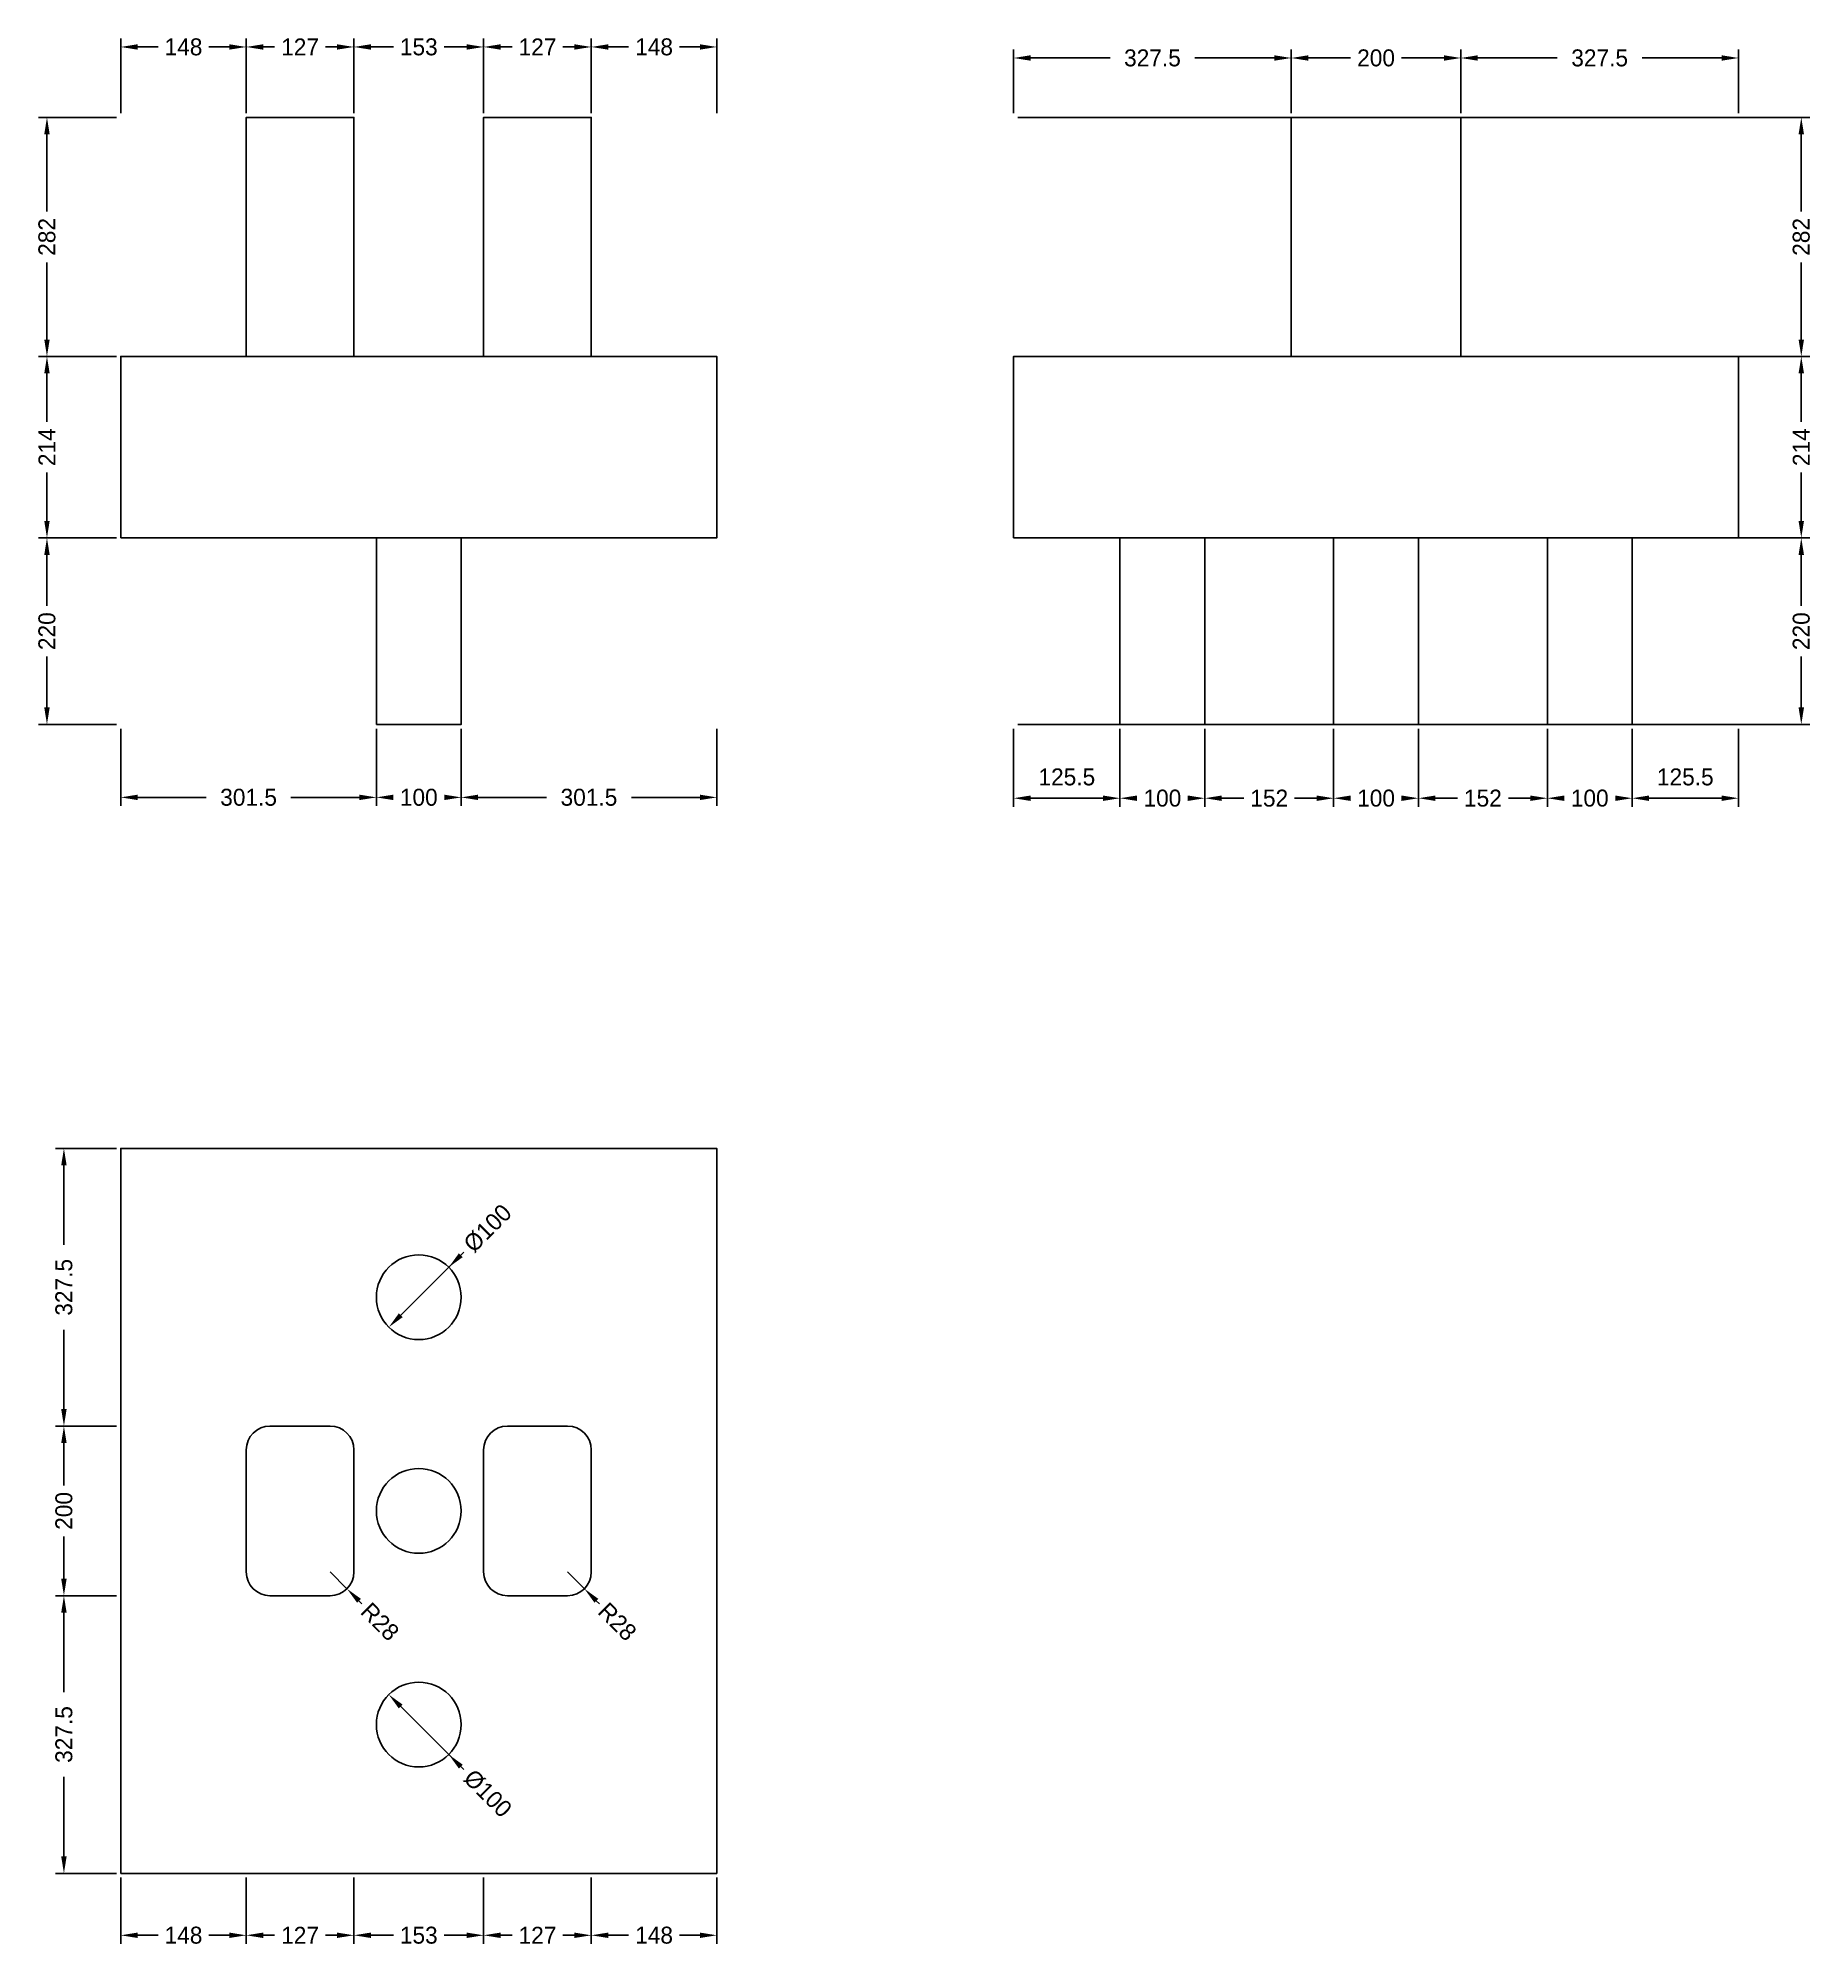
# Model space of a CAD drawing. Header units: metres. Extents: x -97 to 1992, y -83 to 2164.
import ezdxf

# ---------------------------------------------------------------- set-up
doc = ezdxf.new("R2010")
doc.units = ezdxf.units.M
for name, color, linetype in [('chengtai', 7, 'Continuous'), ('dunzhu', 7, 'Continuous'), ('zhuangji', 7, 'Continuous')]:
    doc.layers.add(name, color=color, linetype=linetype)

# ---------------------------------------------------------------- blocks, each defined once
blk = doc.blocks.new('_CLOSEDFILLED')
at = {"color": 0, "linetype": 'BYBLOCK'}
blk.add_solid([(-1, 0.16), (0, 0), (-1, -0.16)], dxfattribs=at)

msp = doc.modelspace()

# ---------------------------------------------------------------- linework, layer by layer
at = {"color": 7}
for p, q in [((0, 2076), (0, 2164)), ((148, 2076), (148, 2164)), ((148, 2076), (148, 2164)), ((275, 2076), (275, 2164)), ((275, 2076), (275, 2164)), ((428, 2076), (428, 2164)), ((428, 2076), (428, 2164)), ((555, 2076), (555, 2164)), ((555, 2076), (555, 2164)), ((703, 2076), (703, 2164)), ((20, 2154), (44, 2154)), ((104, 2154), (128, 2154)), ((168, 2154), (181.5, 2154)), ((241.5, 2154), (255, 2154)), ((295, 2154), (321.5, 2154)), ((381.5, 2154), (408, 2154)), ((448, 2154), (461.5, 2154)), ((521.5, 2154), (535, 2154)), ((575, 2154), (599, 2154)), ((659, 2154), (683, 2154)), ((1053, 2076), (1053, 2151)), ((1073, 2141), (1166.8, 2141)), ((1266.8, 2141), (1360.5, 2141)), ((1380.5, 2076), (1380.5, 2151)), ((1380.5, 2076), (1380.5, 2151)), ((1400.5, 2141), (1450.5, 2141)), ((1510.5, 2141), (1560.5, 2141)), ((1580.5, 2076), (1580.5, 2151)), ((1580.5, 2076), (1580.5, 2151)), ((1600.5, 2141), (1694.2, 2141)), ((1794.2, 2141), (1888, 2141)), ((1908, 2076), (1908, 2151)), ((-5, 2071), (-97, 2071)), ((1058, 2071), (1992, 2071)), ((-87, 1960), (-87, 2051)), ((1982, 1960), (1982, 2051)), ((-87, 1809), (-87, 1900)), ((1982, 1809), (1982, 1900)), ((-5, 1789), (-97, 1789)), ((-5, 1789), (-97, 1789)), ((1058, 1789), (1992, 1789)), ((1058, 1789), (1992, 1789)), ((-87, 1712), (-87, 1769)), ((1982, 1712), (1982, 1769)), ((-87, 1595), (-87, 1652)), ((1982, 1595), (1982, 1652)), ((-5, 1575), (-97, 1575)), ((-5, 1575), (-97, 1575)), ((1058, 1575), (1992, 1575)), ((1058, 1575), (1992, 1575)), ((-87, 1495), (-87, 1555)), ((1982, 1495), (1982, 1555)), ((-87, 1375), (-87, 1435)), ((1982, 1375), (1982, 1435)), ((-5, 1355), (-97, 1355)), ((0, 1350), (0, 1259)), ((301.5, 1350), (301.5, 1259)), ((301.5, 1350), (301.5, 1259)), ((401.5, 1350), (401.5, 1259)), ((401.5, 1350), (401.5, 1259)), ((703, 1350), (703, 1259)), ((1053, 1350), (1053, 1258)), ((1058, 1355), (1992, 1355)), ((1178.5, 1350), (1178.5, 1258)), ((1178.5, 1350), (1178.5, 1258)), ((1278.5, 1350), (1278.5, 1258)), ((1278.5, 1350), (1278.5, 1258)), ((1430.5, 1350), (1430.5, 1258)), ((1430.5, 1350), (1430.5, 1258)), ((1530.5, 1350), (1530.5, 1258)), ((1530.5, 1350), (1530.5, 1258)), ((1682.5, 1350), (1682.5, 1258)), ((1682.5, 1350), (1682.5, 1258)), ((1782.5, 1350), (1782.5, 1258)), ((1782.5, 1350), (1782.5, 1258)), ((1908, 1350), (1908, 1258)), ((20, 1269), (100.8, 1269)), ((200.8, 1269), (281.5, 1269)), ((421.5, 1269), (502.2, 1269)), ((602.2, 1269), (683, 1269)), ((1073, 1268), (1158.5, 1268)), ((1298.5, 1268), (1324.5, 1268)), ((1384.5, 1268), (1410.5, 1268)), ((1550.5, 1268), (1576.5, 1268)), ((1636.5, 1268), (1662.5, 1268)), ((1802.5, 1268), (1888, 1268)), ((-5, 855), (-77, 855)), ((-67, 741.2), (-67, 835)), ((401, 729), (330.3, 658.3)), ((404.5, 732.5), (401, 729)), ((-67, 547.5), (-67, 641.2)), ((-5, 527.5), (-77, 527.5)), ((-5, 527.5), (-77, 527.5)), ((-67, 457.5), (-67, 507.5)), ((-67, 347.5), (-67, 397.5)), ((247, 355.5), (266.8, 335.7)), ((527, 355.5), (546.8, 335.7)), ((-5, 327.5), (-77, 327.5)), ((-5, 327.5), (-77, 327.5)), ((284.5, 318), (280.9, 321.6)), ((564.5, 318), (560.9, 321.6)), ((-67, 213.8), (-67, 307.5)), ((401, 126), (330.3, 196.7)), ((-67, 20), (-67, 113.8)), ((404.5, 122.5), (401, 126)), ((-5, 0), (-77, 0)), ((0, -5), (0, -83)), ((148, -5), (148, -83)), ((148, -5), (148, -83)), ((275, -5), (275, -83)), ((275, -5), (275, -83)), ((428, -5), (428, -83)), ((428, -5), (428, -83)), ((555, -5), (555, -83)), ((555, -5), (555, -83)), ((703, -5), (703, -83)), ((20, -73), (44, -73)), ((104, -73), (128, -73)), ((168, -73), (181.5, -73)), ((241.5, -73), (255, -73)), ((295, -73), (321.5, -73)), ((381.5, -73), (408, -73)), ((448, -73), (461.5, -73)), ((521.5, -73), (535, -73)), ((575, -73), (599, -73)), ((659, -73), (683, -73))]:
    msp.add_line(p, q, dxfattribs=at)
at = {"layer": 'chengtai'}
for points in [[(0, 1575), (703, 1575), (703, 1789), (0, 1789), (0, 1575)], [(1053, 1575), (1908, 1575), (1908, 1789), (1053, 1789), (1053, 1575)], [(0, 0), (703, 0), (703, 855), (0, 855), (0, 0)]]:
    msp.add_lwpolyline(points, dxfattribs=at)
at = {"layer": 'Defpoints', "color": 7}
for p in [(0, 2154), (148, 2154), (275, 2154), (428, 2154), (555, 2154), (1053, 2141), (1380.5, 2141), (1580.5, 2141), (0, 2071), (0, 2071), (148, 2071), (148, 2071), (275, 2071), (275, 2071), (428, 2071), (428, 2071), (555, 2071), (555, 2071), (703, 2071), (1053, 2071), (1053, 2071), (1380.5, 2071), (1380.5, 2071), (1580.5, 2071), (1580.5, 2071), (1908, 2071), (-87, 1789), (0, 1789), (0, 1789), (1053, 1789), (1053, 1789), (1982, 1789), (-87, 1575), (0, 1575), (0, 1575), (1053, 1575), (1053, 1575), (1982, 1575), (-87, 1355), (0, 1355), (0, 1355), (301.5, 1355), (301.5, 1355), (401.5, 1355), (401.5, 1355), (703, 1355), (1053, 1355), (1053, 1355), (1178.5, 1355), (1178.5, 1355), (1278.5, 1355), (1278.5, 1355), (1430.5, 1355), (1430.5, 1355), (1530.5, 1355), (1530.5, 1355), (1682.5, 1355), (1682.5, 1355), (1782.5, 1355), (1782.5, 1355), (1908, 1355), (1982, 1355), (0, 1269), (301.5, 1269), (401.5, 1269), (1053, 1268), (1178.5, 1268), (1278.5, 1268), (1430.5, 1268), (1530.5, 1268), (1682.5, 1268), (1782.5, 1268), (0, 855), (386.9, 714.9), (351.5, 679.5), (-67, 527.5), (0, 527.5), (0, 527.5), (247, 355.5), (527, 355.5), (-67, 327.5), (0, 327.5), (0, 327.5), (266.8, 335.7), (546.8, 335.7), (351.5, 175.5), (386.9, 140.1), (-67, 0), (0, 0), (0, 0), (148, 0), (148, 0), (275, 0), (275, 0), (428, 0), (428, 0), (555, 0), (555, 0), (703, 0), (0, -73), (148, -73), (275, -73), (428, -73), (555, -73)]:
    msp.add_point(p, dxfattribs=at)
at = {"layer": 'dunzhu'}
for p, q in [((247, 527.5), (176, 527.5)), ((527, 527.5), (456, 527.5)), ((148, 499.5), (148, 355.5)), ((275, 355.5), (275, 499.5)), ((428, 499.5), (428, 355.5)), ((555, 355.5), (555, 499.5)), ((176, 327.5), (247, 327.5)), ((456, 327.5), (527, 327.5))]:
    msp.add_line(p, q, dxfattribs=at)
for points in [[(148, 1789), (275, 1789), (275, 2071), (148, 2071), (148, 1789)], [(428, 1789), (555, 1789), (555, 2071), (428, 2071), (428, 1789)], [(1380.5, 1789), (1580.5, 1789), (1580.5, 2071), (1380.5, 2071), (1380.5, 1789)]]:
    msp.add_lwpolyline(points, dxfattribs=at)
for centre, start, end in [((176, 499.5), 90, 180), ((247, 499.5), 0, 90), ((456, 499.5), 90, 180), ((527, 499.5), 0, 90), ((176, 355.5), 180, 270), ((247, 355.5), 270, 360), ((456, 355.5), 180, 270), ((527, 355.5), 270, 360)]:
    msp.add_arc(centre, 28, start, end, dxfattribs=at)
at = {"layer": 'zhuangji'}
for points in [[(301.5, 1355), (401.5, 1355), (401.5, 1575), (301.5, 1575), (301.5, 1355)], [(1178.5, 1355), (1278.5, 1355), (1278.5, 1575), (1178.5, 1575), (1178.5, 1355)], [(1430.5, 1355), (1530.5, 1355), (1530.5, 1575), (1430.5, 1575), (1430.5, 1355)], [(1682.5, 1355), (1782.5, 1355), (1782.5, 1575), (1682.5, 1575), (1682.5, 1355)]]:
    msp.add_lwpolyline(points, dxfattribs=at)
for centre in [(351.5, 679.5), (351.5, 679.5), (351.5, 427.5), (351.5, 427.5), (351.5, 175.5), (351.5, 175.5)]:
    msp.add_circle(centre, 50, dxfattribs=at)

# ---------------------------------------------------------------- block references
at = {"color": 7, "xscale": 20, "yscale": 20}
for p, rotation in [((0, 2154), 180), ((148, 2154), 180), ((275, 2154), 180), ((428, 2154), 180), ((555, 2154), 180), ((1053, 2141), 180), ((1380.5, 2141), 180), ((1580.5, 2141), 180), ((-87, 2071), 90), ((1982, 2071), 90), ((-87, 1789), 270), ((1982, 1789), 270), ((-87, 1789), 90), ((1982, 1789), 90), ((-87, 1575), 270), ((-87, 1575), 90), ((1982, 1575), 270), ((1982, 1575), 90), ((-87, 1355), 270), ((1982, 1355), 270), ((0, 1269), 180), ((301.5, 1269), 180), ((401.5, 1269), 180), ((1053, 1268), 180), ((1178.5, 1268), 180), ((1278.5, 1268), 180), ((1430.5, 1268), 180), ((1530.5, 1268), 180), ((1682.5, 1268), 180), ((1782.5, 1268), 180), ((-67, 855), 90), ((386.9, 714.9), 224.99999999999994), ((316.1, 644.1), 224.99999999999994), ((-67, 527.5), 270), ((-67, 527.5), 90), ((-67, 327.5), 270), ((266.8, 335.7), 135), ((546.8, 335.7), 135.00000000000009), ((-67, 327.5), 90), ((316.1, 210.9), 135), ((386.9, 140.1), 135), ((-67, 0), 270), ((0, -73), 180), ((148, -73), 180), ((275, -73), 180), ((428, -73), 180), ((555, -73), 180)]:
    msp.add_blockref('_CLOSEDFILLED', p, dxfattribs=dict(at, rotation=rotation))
for p in [(148, 2154), (275, 2154), (428, 2154), (555, 2154), (703, 2154), (1380.5, 2141), (1580.5, 2141), (1908, 2141), (301.5, 1269), (401.5, 1269), (703, 1269), (1178.5, 1268), (1278.5, 1268), (1430.5, 1268), (1530.5, 1268), (1682.5, 1268), (1782.5, 1268), (1908, 1268), (148, -73), (275, -73), (428, -73), (555, -73), (703, -73)]:
    msp.add_blockref('_CLOSEDFILLED', p, dxfattribs=at)

# ---------------------------------------------------------------- texts
at = {"color": 7, "char_height": 20, "attachment_point": 5}
for s, insert in [('148', (74, 2154)), ('127', (211.5, 2154)), ('153', (351.5, 2154)), ('127', (491.5, 2154)), ('148', (629, 2154)), ('327.5', (1216.8, 2141)), ('200', (1480.5, 2141)), ('327.5', (1744.2, 2141)), ('125.5', (1115.8, 1293)), ('125.5', (1845.2, 1293)), ('301.5', (150.8, 1269)), ('100', (351.5, 1269)), ('301.5', (552.2, 1269)), ('100', (1228.5, 1268)), ('152', (1354.5, 1268)), ('100', (1480.5, 1268)), ('152', (1606.5, 1268)), ('100', (1732.5, 1268)), ('148', (74, -73)), ('127', (211.5, -73)), ('153', (351.5, -73)), ('127', (491.5, -73)), ('148', (629, -73))]:
    msp.add_mtext(s, dxfattribs=dict(at, insert=insert))
for s, insert, rotation in [('282', (-87, 1930), 90), ('282', (1982, 1930), 90), ('214', (-87, 1682), 90), ('214', (1982, 1682), 90), ('220', (-87, 1465), 90), ('220', (1982, 1465), 90), ('%%c100', (432.8, 760.8), 45), ('327.5', (-67, 691.2), 90), ('200', (-67, 427.5), 90), ('R28', (305.7, 296.8), 315), ('R28', (585.7, 296.8), 315), ('327.5', (-67, 163.8), 90), ('%%c100', (432.8, 94.2), 315)]:
    msp.add_mtext(s, dxfattribs=dict(at, insert=insert, rotation=rotation))

doc.saveas('drawing.dxf')
